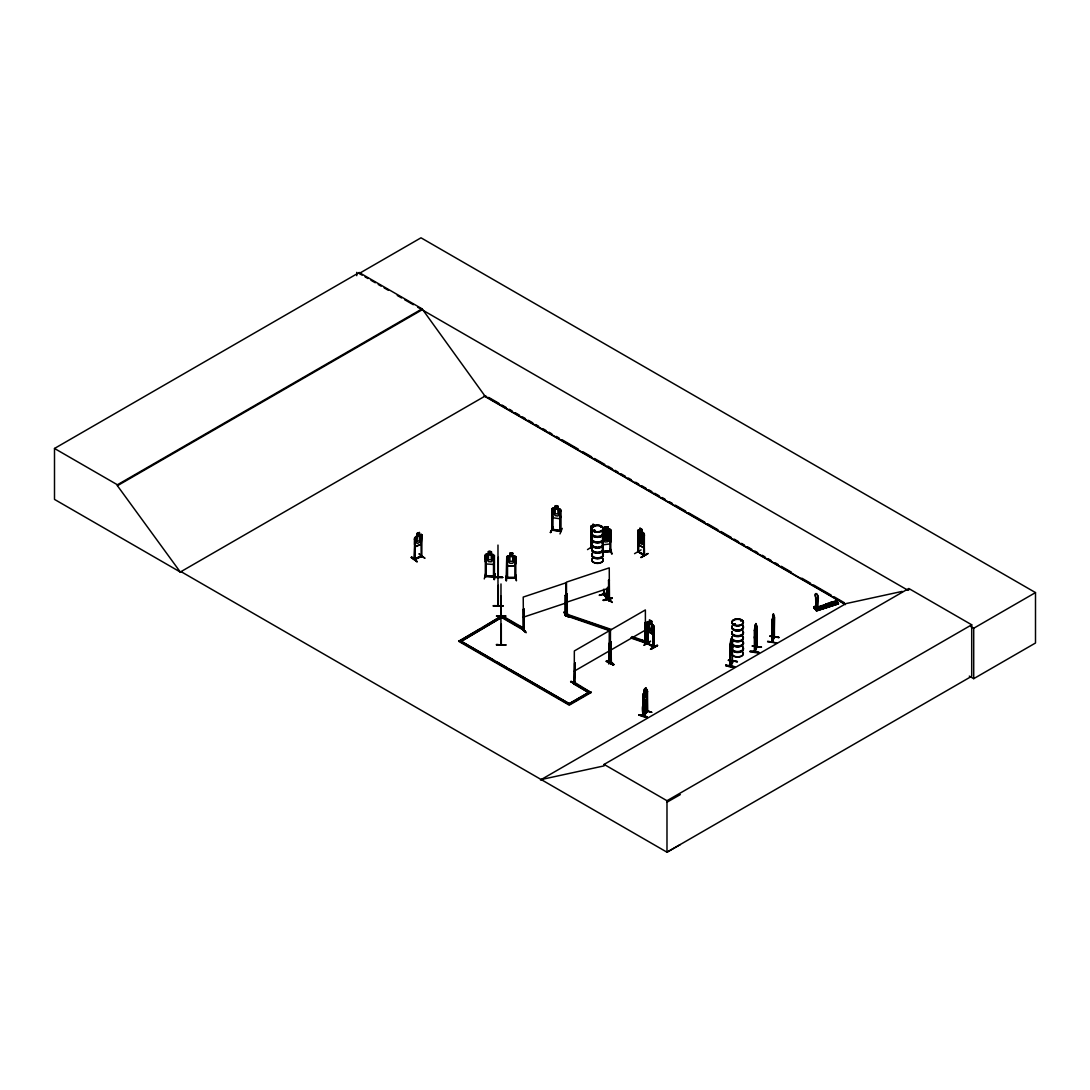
<?xml version="1.0" encoding="UTF-8"?>
<svg xmlns="http://www.w3.org/2000/svg" width="1090" height="1090" viewBox="0 0 1090 1090"><rect width="100%" height="100%" fill="white"/><g stroke="black" fill="none" stroke-linecap="round" stroke-linejoin="round"><path stroke-width="1.5" d="M817.595 608.847L815.933 607.334L815.633 597.293A3.093 1.213 72.3 0 1 815.633 593.723A3.093 1.213 72.3 0 1 817.732 595.93A3.093 1.213 72.3 0 1 817.732 599.5L817.432 608.888L817.909 599.446A3.093 1.213 72.3 0 0 817.909 595.876A3.093 1.213 72.3 0 0 815.797 593.669A3.093 1.213 72.3 0 0 815.797 597.238L816.11 607.28M643.7 715.544C641.438 714.182 653.687 704.985 643.74 715.571L643.618 693.485L644.299 689.37L645.757 687.845L645.798 690.488M647.692 711.457L643.386 715.994M756.624 646.779L754.553 651.479M754.961 651.493L754.934 631.314M756.378 647.228L757.019 646.833L754.757 651.984L755.07 627.704M757.032 646.929L756.978 646.084L756.419 646.602M774.5 636.86L771.979 642.214L772.279 640.947M774.295 636.342L774.05 637.65L774.581 617.008M774.05 637.527L773.927 615.128L772.701 625.456L772.32 624.325M603.628 594.459L603.697 589.404M604.405 594.05L604.405 594.786M607.43 598.015L606.98 598.764L607.048 588.695M815.048 606.98L815.061 607.266M816.11 606.708L815.02 607.253L815.47 606.735M816.001 606.639L816.669 606.83L815.742 607.307M749.934 651.602C755.397 649.354 767.578 655.444 749.947 651.534M750.043 651.302L759.022 652.61M767.578 641.833L776.679 642.937L767.687 641.247M415.263 558.557L415.263 559.293L415.004 538.951L414.241 559.442L415.263 559.238L415.004 538.951M419.378 535.027L421.898 534.863L421.816 556.54C421.449 553.706 420.904 558.489 420.917 555.818M725.776 665.118C743.38 666.971 730.613 668.865 725.79 665.104M725.763 665.5L734.687 667.012L725.654 665.731M730.041 666.113L732.821 660.894M730.668 665.104C729.319 669.069 734.728 659.886 732.33 661.548M733.025 661.221L732.971 660.417L732.371 660.935M646.861 699.29L647.228 696.319L646.861 699.29L643.427 702.9L642.882 700.87L643.468 702.777M815.306 607.512L816.396 606.531M755.193 625.36L755.888 623.507L755.861 626.137C756.501 617.24 751.855 640.988 756.637 625.183L756.732 647.392L756.297 624.815L755.07 635.157L754.702 634.012M486.358 563.939C485.186 561.091 483.837 556.173 486.317 553.952C490.459 555.873 486.249 548.924 491.399 551.785L491.386 554.319L492.803 555.314L492.803 559.947L491.29 561.841L488.47 561.663L486.957 559.592L486.957 554.96L488.47 554.224L488.375 551.595M486.167 556.145L485.309 556.281L486.167 556.145L486.235 576.501L485.227 576.474L494.424 577.005L494.424 555.328L491.386 554.319L491.399 551.785L488.375 551.663M494.424 561.99L493.375 564.443L486.29 563.966M484.273 578.926L485.704 573.272M493.525 556.595L494.356 556.649L493.525 556.595L493.511 577.455L502.776 577.414L493.511 577.332M494.451 576.079L493.402 576.937L494.356 577.046M493.579 576.242L485.268 575.493M493.947 579.567L494.942 573.831L494.015 579.185M494.465 579.607L494.915 573.831M638.767 714.972C643.604 713.242 655.008 721.512 638.767 714.972L647.119 716.907M730.055 651.221L729.987 644.517L732.616 639.612M773.423 616.286L773.423 613.806L772.32 619.692L772.333 642.296L772.565 621.613M498.362 577.918L498.362 576.719M497.885 604.855L497.994 606.067L497.98 545.068M501.305 624.229L501.318 644.939L501.305 643.604M595.086 530.421C592.156 530.476 596.271 531.048 593.682 530.408M594.622 530.067L595.086 531.034M601.04 527.219L600.59 526.674M601.312 526.988L600.672 526.62L601.353 527.083M601.38 526.851L600.794 527.056M733.679 624.516L735.382 624.298M734.933 624.611L734.933 623.902M740.764 620.333L740.832 620.264M740.764 620.646L741.513 620.646L740.641 620.85M816.274 606.462L818.44 609.215L818.44 608.166L816.206 608.874L816.206 609.923M730.722 665.84L730.041 665.377L732.943 661.208M829.19 604.623C828.454 606.871 825.825 603.628 828.7 604.323M599.391 595.14L608.002 593.124M523.282 629.434L524.195 629.407L523.35 629.693L523.227 609.324L523.949 609.078L524.099 629.434M566.078 615.21L565.192 615.509L565.274 595.317L565.996 595.072L566.241 615.4M566.541 614.488L566.487 582.115L609.256 567.863L609.392 600.508L608.67 600.726L609.501 600.413M608.452 599.813C610.795 598.71 607.294 601.666 608.738 599.95M608.601 600.467L609.215 599.527M414.636 544.469L415.372 546.717L421.135 544.278L421.98 534.795L421.053 534.236M571.037 681.563C591.652 692.845 557.944 675.132 576.324 684.52M571.051 681.236L577.645 684.97M606.844 660.962C609.841 658.619 620.85 670.868 606.871 660.894M613.738 664.478L607.116 660.744L613.793 664.505M816.124 607.076L815.116 606.312L814.925 608.588M411.189 557.508L417.075 561.663L411.23 557.467M417.075 561.663L411.57 556.963L417.007 561.636M637.895 536.989L638.481 539.877L643.522 542.793L644.258 540.654M653.755 632.227L653.005 634.38L647.91 631.492L647.31 628.603M647.269 689.779L646.765 689.275L642.923 694.303M642.65 713.242C644.34 719.441 640.116 705.135 644.217 704.29L644.176 701.783L645.648 700.257M521.606 628.576C536.035 642.378 510.406 615.959 525.516 631.519M525.489 631.859L521.987 628.358M568.503 617.172C563.912 611.163 560.723 609.978 568.421 617.035M568.748 616.913L564.061 612.294M609.705 543.842L610.822 541.389L610.781 529.781L609.732 529.018L602.852 529.958M610.795 541.321L609.801 543.978L602.825 544.823M609.787 539.087L610.686 536.43L609.787 539.087L602.784 539.891M506.755 563.23L507.695 565.751L514.834 565.751L515.87 563.23L515.87 556.568L512.831 555.682M559.892 518.745L560.9 516.442M755.193 626.178L755.643 624.338M756.964 626.696L756.76 647.337M754.648 638.822C759.771 619.829 754.593 644.135 754.321 636.846M752.332 646.138L761.447 647.147L752.454 645.811M756.61 646.833L754.961 650.894M772.824 615.659L773.491 613.956M772.824 616.49L773.273 614.637M772.769 618.003L771.924 620.564L772.033 642.255M772.183 629.107L774.268 622.131L772.183 629.107L771.952 620.537L774.145 615.564M770.085 636.124L779.064 637.432L769.962 636.015M772.279 641.152L774.241 637.132M772.428 642.201L774.05 637.119M587.51 549.605L591.489 547.017M634.557 553.666L641.111 549.878M644.04 645.348L650.607 641.22L644.108 645.035M552.058 530.135L552.194 508.444L552.208 530.176L560.996 531.484L560.996 509.807L558.066 508.471M552.167 508.512C556.241 508.649 553.625 504.329 558.066 505.992L557.944 508.594L559.402 509.643L559.402 514.276L557.944 516.033L555.205 515.611L553.734 513.404L553.734 508.771L555.205 508.172L555.219 505.637M553.025 509.888L552.139 509.943L553.025 509.888L552.916 530.258M552.167 515.161L553.066 517.764L559.988 518.772L560.969 516.524M559.96 508.771L553.107 507.763M553.284 527.424L550.395 532.519L553.243 527.015M560.096 511.183L560.982 511.128L560.096 511.183L560.015 531.361L561.064 530.544L560.86 531.484M550.395 532.519L552.834 527.301M553.284 527.001L550.832 532.479M552.058 529.399L553.107 529.304L552.943 530.244M553.12 529.331L560.996 530.748M560.001 530.803L560.9 530.517M562.249 528.391L559.96 533.937M643.386 705.857L644.176 701.783M647.256 643.686L647.978 644.027L648.128 623.698L647.31 623.48L647.91 623.821M648.128 623.698L647.978 643.509M647.31 622.063L648.032 621.559L653.823 625.619L653.837 647.365L653.087 646.983L653.401 626.696L654.055 647.242L642.31 640.375M653.837 646.629L653.21 646.316M732.398 661.616L732.548 639.503C730.45 640.484 733.556 646.615 730.845 649.449L730.423 648.305M730.654 645.607L730.464 666.222L730.423 643.672L731.785 637.841L730.995 639.667M737.29 661.753L728.379 660.24L737.399 661.589M737.385 661.562L728.365 660.39M506.537 575.37L506.537 580.725M591.38 528.105L590.794 527.764L591.448 548.311L590.739 547.957L591.611 547.316M592.906 526.674L590.766 526.32L591.162 547.793M638.059 551.799C654.368 561.663 634.339 549.687 638.399 551.595M730.995 640.484L731.513 638.658M730.355 643.086L730.818 639.503M729.932 646.888L732.548 641.846M647.31 711.825L647.337 691.169L647.664 711.511M602.606 551.445L610.713 550.545M609.801 551.377L609.801 550.641M609.051 662.938L609.582 662.597M611.272 661.603L610.373 661.78L611.327 661.603L610.741 662.693L611.272 642.146L610.455 642.364L611.272 642.146M638.944 714.754L647.133 717.315M594.895 530.68L593.982 530.258M734.265 624.665L733.911 624.011M603.697 594.513L607.689 598.41M604.351 594.05L603.628 593.682L604.078 594.2M607.43 598.546L603.955 594.322L607.689 599.146L607.689 587.387M774.418 637.623L774.281 616.967M420.89 556.636L421.912 556.431L414.622 559.538M417.007 533.46L415.93 542.016L417.157 543.474L419.446 542.507L420.672 540.013L420.672 535.381L419.446 535.067L419.459 532.424L417.007 533.46L417.075 535.994L414.622 537.915L414.432 559.592L421.081 556.254L415.072 558.557M515.87 578.054L506.632 578.027L507.64 578.054M602.593 551.69L610.781 550.722L610.781 551.458L610.795 529.835M602.552 543.815L602.538 552.466L610.781 551.458M602.838 529.904L601.857 530.871L604.923 529.658L604.923 527.178M644.435 691.918L644.394 689.398L645.852 687.872M644.599 689.561L645.471 688.648L644.599 690.392M643.373 695.338L643.25 716.021L643.264 715.326M646.888 711.811L647.337 691.169M647.624 691.264L646.942 691.591M646.901 710.952L647.269 711.116M643.427 714.931L646.888 711.293M645.089 710.557L651.82 712.329L645.089 710.149M644.381 701.946L645.266 701.02L644.381 702.777M645.566 700.216L645.607 702.859L646.656 701.688L643.209 705.257M643.114 715.244L646.643 711.634M610.455 631.001L565.901 615.687L567.454 613.725L566.419 613.779L567.331 613.793M632.077 636.587L646.397 641.519L645.471 642.405L631.151 637.486M631.151 638.113L645.471 643.045L646.397 641.519M608.711 663.497L609.582 663.333L609.269 643.045L608.615 663.592L609.337 663.17M609.46 663.401L609.337 662.434M610.386 662.57L610.455 630.102L645.375 609.937L645.471 643.045M644.817 642.637L645.607 642.569L645.375 622.199L644.721 642.746L645.444 641.588M523.513 628.944L524.195 628.671M566.241 614.665L565.356 615.142M566.773 614.719L567.454 613.725M485.35 554.837L486.372 554.047L493.32 554.456M485.241 576.256L485.363 575.52M734.101 624.379L734.687 624.434M640.034 530.68L637.813 530.367L637.854 552.058L637.786 551.213M637.895 530.448L638.604 529.944M644.19 545.627L643.454 547.67L638.468 544.687L637.745 535.245L639.925 535.585M515.774 578.245L506.796 578.299L506.605 577.319L507.64 578.245M515.025 578.027L515.747 578.041M515.815 578.286L515.774 556.595M836.548 601.666L814.448 608.683L814.148 606.721L816.546 606.19L816.546 607.239L814.325 607.947L814.148 606.721M833.864 601.748L836.085 600.781L838.523 603.846L816.546 610.863L814.148 608.029L814.748 608.969L836.521 601.489L814.257 608.479M838.183 603.519L816.219 610.523L816.206 608.874M837.91 602.92L838.36 603.547L816.206 610.495M838.169 603.492L836.085 601.04L813.957 608.152M610.795 534.659L609.746 533.909C605.808 535.967 609.923 528.854 604.855 532.029L604.882 534.563L603.465 535.585L603.465 540.218L604.95 542.03L607.73 541.689L609.215 539.523L609.215 534.89L607.73 534.25M604.936 529.713L603.451 530.707L603.451 535.34L604.936 537.152L607.73 536.839L609.215 534.686L609.215 530.053L607.73 529.399L607.798 526.756L604.827 527.11L604.827 529.59M421.789 555.777L421.299 556.023M552.126 529.917L553.12 530.067M639.844 533.146L642.024 534.372M637.745 535.245L638.44 534.754L644.258 538.91L642.092 536.811L643.1 538.297L643.1 542.929L642.024 544.292L639.994 543.147L638.904 540.558L638.904 535.926L639.994 535.708M637.745 541.894L638.345 544.782L643.522 547.63L644.122 538.951M647.678 643.522L647.242 621.995L649.558 622.417M651.656 623.521L651.656 621.041L651.507 633.522M574.92 662.856L574.267 683.416L574.335 650.948L609.269 630.783L609.215 663.17M608.847 663.715L609.501 643.168M644.953 642.868L645.607 622.322M653.986 627.036L653.169 626.832M606.244 661.249L613.111 664.9L606.517 661.139M574.607 682.762L575.22 682.381L574.498 682.803M645.117 642.078L645.021 642.092M653.101 646.424L653.741 647.378L647.31 643.645M653.21 647.051L653.401 626.696M650.689 648.782C671.058 637.596 636.492 656.902 657.57 645.593M651.043 649.368L657.529 645.539M181.103 571.664L180.395 572.087L54.5 499.397L54.5 448.467L359.209 272.541L422.116 308.852L485.023 396.106L845.186 604.051M359.209 272.541L359.209 273.481L420.999 237.811L1035.5 592.592L1035.5 643.005L973.711 678.675L969.296 676.113M54.5 448.467L117.407 484.778L422.116 308.852M680.323 844.587L666.985 852.189L181.022 571.623L180.3 572.032L117.407 485.718L422.116 309.792M180.3 572.032L485.731 395.697M591.448 525.83L593.055 526.756C590.385 521.238 598.424 527.587 592.987 524.317M590.766 526.32L591.42 535.817L590.903 532.956M640.116 530.816L640.034 528.2L638.958 535.694L640.034 538.297L642.037 539.455L643.114 538.092L643.114 533.46L642.037 532.015C642.773 526.429 640.675 532.588 643.577 532.724L644.34 534.045L644.326 555.723L643.618 555.382L643.904 535.04L644.49 555.478M638.508 529.876L644.34 534.045M638.127 551.853L637.854 531.811L638.672 532.029M573.912 683.471L588.545 692.545L573.912 684.098L575.193 682.735L591.08 692.545L569.253 705.148L458.727 641.329L502.081 615.673L523.922 628.276L522.641 629.012L500.814 616.409L500.991 596.189L501.318 616.845M458.727 641.329L480.404 628.821M483.32 627.131L500.991 616.354M643.836 555.178L643.904 535.04M644.49 535.381L643.672 535.176M638.481 539.877L643.604 542.752M643.836 554.442L638.508 551.84L644.326 554.987M644.258 554.946L644.122 555.682M641.165 557.126C661.671 545.899 627.24 565.342 647.773 553.734M502.272 617.88L522.641 629.639L523.922 628.903M574.335 671.113L609.269 650.948M610.455 650.267L645.375 630.102M573.912 684.098L574.825 683.048M588.355 692.641L567.985 704.413L589.813 691.809M458.727 640.702L569.253 704.522L591.08 691.918M540.476 779.977L845.908 603.628L902.179 591.393M541.185 779.554L604.092 765.875L604.092 764.417L908.801 588.491L971.708 624.802L971.708 676.263L666.985 852.189L666.985 800.728L971.708 624.802M908.801 589.949L908.093 590.371L417.729 307.257M970.795 626.573L973.711 628.262L1035.5 592.592M666.985 802.199L680.323 794.596M485.445 576.242L494.329 576.787M494.22 577.046L494.274 576.01L485.391 575.752M565.206 615.455L565.996 615.237L565.315 615.4M567.304 614.501L567.209 594.132L566.487 594.377L566.568 614.719L567.454 613.902M609.365 600.495L609.256 580.112L608.533 580.357L608.738 600.685M594.227 531.171L595.045 530.925M734.156 624.161L735.082 624.298M735.137 624.638L733.829 624.529M417.157 533.555L419.446 532.588M415.44 536.757L421.081 534.386M420.972 536.43L421.83 536.294L420.972 536.43L421.203 556.758M415.195 539.1L414.323 539.237M415.372 546.553L421.135 544.278M419.187 554.101L424.964 558.339L419.132 553.788M415.263 558.707L414.65 558.829M414.323 559.402L421.721 555.546M552.33 529.181L553.025 529.318M552.33 529.917L560.9 531.252M566.65 594.527L567.209 594.132M609.419 580.275L608.533 580.357M523.391 609.487L524.099 609.242M565.274 595.317L566.16 595.222M607.525 597.865L612.212 602.484L607.089 597.606M524.031 628.48L523.432 628.93M565.955 614.488L566.078 614.474M566.487 602.28L609.256 588.028M523.227 617.24L565.996 602.974M814.325 606.898L816.546 606.19M825.934 604.269L828.168 603.301L830.403 605.904L828.168 603.301M830.144 602.675C837.025 608.724 825.743 601.775 832.378 601.966L834.613 604.569L832.378 601.966M816.383 609.065L818.617 608.356L818.617 609.664L816.383 607.321L816.383 606.013M815.974 610.087L838.333 603.124M838.346 603.37L816.41 610.536M608.029 592.851L599.582 595.44M599.364 595.181L607.839 592.96M603.356 599.909C629.679 593.587 585.616 604.841 611.831 597.797M612.021 598.396L603.383 600.263M603.56 600.549L612.008 598.342M649.476 622.458L648.4 622.676L648.4 627.309L649.476 629.897L651.507 631.042L652.597 629.679L652.597 625.047L651.507 623.603M523.486 629.652L523.227 597.075L565.996 582.809L565.901 615.687M592.987 526.797L591.911 527.001L591.911 531.634M607.852 531.729L604.855 532.029M604.882 534.563L601.884 535.762L602.879 534.836L609.732 534.059M604.936 527.233L607.73 526.92M607.702 529.331L609.746 529.072M609.964 551.581L609.801 531.212L610.618 531.116M602.838 539.741L609.692 538.951M609.964 548.679L611.654 553.993M609.964 550.845L610.591 550.777M610.713 551.281L602.702 552.385M647.215 711.852L647.31 689.697M606.217 661.249L612.744 664.696M486.167 575.806L486.031 576.556M591.448 547.575L590.712 547.18M591.025 547.793L591.025 527.628M610.591 551.268L610.618 550.545M498.307 557.331L498.321 578.027M493.579 576.978L502.776 577.414M498.307 585.357L498.307 606.067L497.98 604.95M493.511 605.659C522.246 606.013 474.027 606.081 502.776 605.699M493.511 606.013L502.776 606.067M496.522 616.191L505.787 616.15M496.522 644.531L505.787 645.212L496.522 644.599M509.793 553.27L512.831 553.27M509.793 555.75L506.755 556.636L506.087 580.82L506.605 575.479M514.753 555.764L507.763 555.832L506.864 556.663L506.864 563.271M506.7 557.889L507.531 557.889L507.531 578.245M515.774 557.889L514.93 557.889L514.834 578.245L514.861 577.291L515.87 577.319M506.7 558.08L507.531 558.08M514.93 558.08L515.774 558.08M507.695 565.751L514.834 565.696M515.924 575.37L516.388 580.82L515.924 575.098M552.153 529.399L552.971 529.549M552.971 530.285L552.848 529.508M574.989 682.258L574.498 683.539L574.566 663.333M772.674 615.509L772.796 618.03M769.976 636.301L778.982 637.623M752.359 645.989L761.447 647.16M553.12 529.549L560.791 530.748M603.697 594.445L607.403 599.228L607.348 588.627M565.438 615.632L565.438 595.467M610.332 548.652L612.144 553.884M827.637 605.127L829.163 604.473M560.11 531.361L560.178 510.992M645.13 710.421L651.588 712.206M647.133 708.732L646.588 711.647M611.381 629.475L566.814 614.16L565.901 615.06L610.455 630.374M566.814 614.787L609.787 629.57M632.077 637.228L644.803 641.601M524.031 629.216L523.949 609.078M638.304 552.317L638.672 543.787M828.904 604.419L827.446 604.187L827.419 605.236M639.925 533.269L641.942 534.413M651.656 621.041L649.408 619.856L649.476 632.377M651.507 623.521L653.687 625.66L652.951 634.257L648.032 631.396M649.476 623.289L651.507 624.434M649.476 627.922L651.507 629.066M648.196 643.373L653.332 646.288M653.659 646.574L642.269 640.511M359.209 273.481L362.139 275.171M365.068 276.86L367.998 278.55M370.913 280.239L375.301 282.773M378.23 284.463L381.159 286.152M384.089 287.842L388.476 290.376M397.25 295.445L401.638 297.979M404.567 299.668L413.342 304.723M488.674 397.387L498.961 403.327M501.904 405.03L506.319 407.578M509.248 409.268L512.191 410.971M515.134 412.66L519.548 415.208M522.492 416.911L525.421 418.615M528.364 420.304L532.778 422.852M535.721 424.555L538.651 426.244M543.065 428.792L546.008 430.495M548.951 432.185L551.881 433.888M556.295 436.436L559.238 438.126M562.181 439.829L578.354 449.162M582.755 451.71L591.584 456.805M594.513 458.495L604.814 464.435M607.743 466.139L612.158 468.686M615.101 470.376L618.044 472.079M620.987 473.782L625.388 476.316M628.331 478.019L631.274 479.723M635.674 482.257L638.617 483.96M641.56 485.663L645.975 488.211M648.918 489.901L651.847 491.604M654.79 493.293L659.205 495.841M662.148 497.544L665.077 499.234M669.492 501.781L672.435 503.485M675.378 505.174L685.665 511.115M688.607 512.818L704.78 522.151M707.71 523.854L718.01 529.794M720.94 531.484L731.24 537.438M734.17 539.128L738.584 541.676M741.527 543.379L744.47 545.068M747.413 546.771L751.814 549.319M754.757 551.009L757.7 552.712M762.101 555.26L765.044 556.949M767.987 558.652L770.93 560.342M775.344 562.89L778.274 564.593M781.217 566.282L791.503 572.236M801.804 578.177L810.619 583.259M813.562 584.962L831.207 595.14M834.136 596.843L844.437 602.784M484.055 395.97L845.404 604.596M639.966 528.241L642.187 529.44M594.622 525.734A5.791 3.338 0 0 0 594.622 531.525A5.791 3.338 0 0 0 603.301 528.623A5.791 3.338 0 0 0 594.622 525.734L593.341 524.93L594.622 526.511M504.997 617.976L515.188 623.861M518.091 625.537L522.464 628.058M591.08 692.545L574.607 683.498L575.152 662.993M461.452 641.438L493.511 659.941M496.413 661.63L506.618 667.516M509.534 669.192L569.253 703.677L460.007 640.593M604.092 764.417L666.985 800.728M414.554 544.523L414.636 537.861M607.307 599.187L607.403 587.456M485.309 576.447L485.363 554.783M608.315 599.05L611.763 602.211M521.647 628.535L525.148 631.996M833.864 601.489L836.098 603.833M825.934 604.01L828.168 606.353M814.925 606.381L815.811 609.242L815.116 608.52M642.964 715.912L642.882 694.248M643.386 710.489L644.135 711.716L646.247 707.533L645.512 700.352M643.618 698.118L644.354 699.33L646.452 695.148L645.716 687.967M838.482 603.846L816.533 610.85M602.007 542.452L602.893 544.741M500.896 644.817L500.991 583.94M485.363 561.432L486.276 564.02M607.798 526.756L607.798 529.25M592.442 532.015A5.859 3.379 0 0 0 597.511 537.084A5.859 3.379 0 0 0 602.593 532.015L602.606 552.398M637.963 537.016L638.604 539.782M730.082 651.152C729.769 659.518 737.167 633.494 730.232 653.087L729.987 651.139M771.952 627.159L772.279 629.121M505.787 615.959L496.522 615.905M502.776 606.026L493.511 606.067M973.711 628.262L973.711 678.675M754.321 630.238L754.403 651.956M731.69 637.813L731.758 640.457M730.082 644.531L730.082 666.235M647.31 621.954L647.31 643.727M638.44 532.152L638.44 552.317M611.04 642.01L611.34 662.27L610.604 662.693L610.673 642.487M604.337 589.772L604.378 594.854M603.996 589.322L604.078 594.936M602.552 532.056L602.552 535.408M591.611 534.686L591.679 548.175M356.743 272.35L356.743 275.688M117.407 484.778L117.407 485.718M602.593 537.574A5.859 3.379 0 0 1 597.511 542.643A5.859 3.379 0 0 1 592.442 537.574M602.511 537.929A5.763 3.325 0 0 1 597.511 542.915A5.763 3.325 0 0 1 592.524 537.929M602.484 542.275A5.736 3.311 0 0 1 597.511 547.248A5.736 3.311 0 0 1 592.538 542.275M602.511 542.602A5.763 3.325 0 0 1 597.511 547.589A5.763 3.325 0 0 1 592.524 542.602M602.511 536.989A5.763 3.325 0 0 1 597.511 541.989A5.763 3.325 0 0 1 592.524 536.989M602.511 532.356A5.763 3.325 0 0 1 597.511 537.356A5.763 3.325 0 0 1 592.524 532.356M602.593 537.288A5.859 3.379 0 0 1 597.511 542.357A5.859 3.379 0 0 1 592.442 537.288M602.593 531.729A5.859 3.379 0 0 1 597.511 536.798A5.859 3.379 0 0 1 592.442 531.729M602.511 531.43A5.763 3.325 0 0 1 597.511 536.416A5.763 3.325 0 0 1 592.524 531.43M602.593 553.434A5.859 3.379 0 0 1 597.511 558.502A5.859 3.379 0 0 1 592.442 553.434M602.511 553.788A5.763 3.325 0 0 1 597.511 558.775A5.763 3.325 0 0 1 592.524 553.788M602.484 558.135A5.736 3.311 0 0 1 597.511 563.108A5.736 3.311 0 0 1 592.538 558.135M602.498 543.106A5.75 3.325 0 0 1 597.511 548.093A5.75 3.325 0 0 1 592.538 543.106M602.511 558.462A5.763 3.325 0 0 1 597.511 563.448A5.763 3.325 0 0 1 592.524 558.462M602.525 542.82A5.791 3.338 0 0 1 597.511 547.82A5.791 3.338 0 0 1 592.51 542.82M602.593 547.875A5.859 3.379 0 0 1 597.511 552.943A5.859 3.379 0 0 1 592.442 547.875M602.511 552.848A5.763 3.325 0 0 1 597.511 557.848A5.763 3.325 0 0 1 592.524 552.848M602.511 548.216A5.763 3.325 0 0 1 597.511 553.216A5.763 3.325 0 0 1 592.524 548.216M602.593 553.148A5.859 3.379 0 0 1 597.511 558.216A5.859 3.379 0 0 1 592.442 553.148M602.593 547.589A5.859 3.379 0 0 1 597.511 552.657A5.859 3.379 0 0 1 592.442 547.589M602.525 547.289A5.777 3.338 0 0 1 597.511 552.289A5.777 3.338 0 0 1 592.51 547.289M742.603 626.069A5.777 3.338 0 0 1 738.366 631.042A5.777 3.338 0 0 1 732.03 626.873M742.603 625.129A5.777 3.338 0 0 1 738.366 630.102A5.777 3.338 0 0 1 732.03 625.933M742.603 631.628A5.777 3.338 0 0 1 738.366 636.601A5.777 3.338 0 0 1 732.03 632.432M742.685 631.287A5.859 3.379 0 0 1 738.366 636.328A5.859 3.379 0 0 1 731.949 632.091M742.685 631.001A5.859 3.379 0 0 1 738.366 636.042A5.859 3.379 0 0 1 731.949 631.805M742.685 625.715A5.859 3.379 0 0 1 738.366 630.756A5.859 3.379 0 0 1 731.949 626.532M742.685 625.428A5.859 3.379 0 0 1 738.366 630.47A5.859 3.379 0 0 1 731.949 626.246M742.603 630.701A5.777 3.338 0 0 1 738.366 635.674A5.777 3.338 0 0 1 732.03 631.505M742.617 636.288A5.791 3.338 0 0 1 738.366 641.274A5.791 3.338 0 0 1 732.017 637.091M742.59 635.974A5.75 3.325 0 0 1 738.352 640.92A5.75 3.325 0 0 1 732.044 636.778M742.617 636.519A5.791 3.338 0 0 1 738.366 641.506A5.791 3.338 0 0 1 732.017 637.323M742.603 647.487A5.777 3.338 0 0 1 739.102 652.379A5.777 3.338 0 0 1 731.826 649.149M742.603 652.147A5.777 3.338 0 0 1 738.366 657.12A5.777 3.338 0 0 1 732.03 652.951M742.59 651.834A5.75 3.325 0 0 1 739.102 656.698A5.75 3.325 0 0 1 731.853 653.496M742.685 647.147A5.859 3.379 0 0 1 739.129 652.093A5.859 3.379 0 0 1 731.744 648.836M742.59 636.819A5.75 3.325 0 0 1 739.102 641.683A5.75 3.325 0 0 1 731.853 638.481M742.603 640.988A5.777 3.338 0 0 1 739.824 645.743A5.777 3.338 0 0 1 732.03 643.522M742.685 646.861A5.859 3.379 0 0 1 739.851 651.67A5.859 3.379 0 0 1 731.949 649.422M742.603 646.561A5.777 3.338 0 0 1 739.824 651.302A5.777 3.338 0 0 1 732.03 649.081M742.603 641.928A5.777 3.338 0 0 1 739.824 646.67A5.777 3.338 0 0 1 732.03 644.449M742.685 641.574A5.859 3.379 0 0 1 740.532 646.193A5.859 3.379 0 0 1 732.534 644.953M742.685 641.288A5.859 3.379 0 0 1 740.532 645.907A5.859 3.379 0 0 1 732.534 644.667M642.814 543.937L641.356 540.259C644.176 538.869 641.792 536.198 640.879 539.414L639.094 536.13L640.457 539.741C637.446 541.185 640.143 544.019 640.92 540.545L642.691 544.005M608.969 540.694L608.016 540.885L606.381 538.692L603.806 541.417L605.754 538.215L603.887 535.612L606.34 537.588L608.86 535.013L606.98 538.092L608.969 540.694M755.765 626.941L755.07 633.167L755.765 626.941M773.396 617.253L772.701 623.466L773.396 617.253M731.663 641.261L730.845 647.474L731.663 641.261M514.248 561.282L512.736 563.271L509.902 563.271L508.376 561.282L508.376 556.649L509.902 555.832L509.793 553.202L512.831 553.202L512.736 555.832L514.248 556.649L514.248 561.282M645.716 691.278L644.354 692.722L644.354 697.341L645.716 695.91L645.716 691.278M645.512 703.663L644.135 705.094L644.135 709.726L645.512 708.296L645.512 703.663M515.87 577.509L506.632 577.537L515.815 577.55M502.081 617.144L461.274 641.329L502.081 617.144M419.037 533.173L417.565 534.618L419.037 533.173M419.446 535.899L417.157 536.866L417.157 541.498L419.446 540.531L419.446 535.899M607.239 532.233L605.454 532.451L605.454 533.283L607.239 533.065L607.239 532.233M607.73 535.067L604.95 535.408L604.95 540.041L607.73 539.7L607.73 535.067M607.225 527.383L605.441 527.587L605.441 528.418L607.225 528.214L607.225 527.383M607.73 530.217L604.936 530.544L604.936 535.176L607.73 534.849L607.73 530.217M505.787 644.844L496.522 644.953L505.787 644.844M512.232 553.761L510.406 553.761L510.406 554.592L512.232 554.592L512.232 553.761M512.736 556.649L509.902 556.649L509.902 561.282L512.736 561.282L512.736 556.649M490.786 552.303L488.974 552.194L488.974 553.011L490.786 553.12L490.786 552.303M491.29 555.219L488.47 555.055L488.47 559.688L491.29 559.851L491.29 555.219M557.453 506.455L555.682 506.182L555.682 507.014L557.453 507.286L557.453 506.455M557.944 509.425L555.205 509.003L555.205 513.635L557.944 514.058L557.944 509.425M641.656 534.577L640.348 533.841L641.656 535.408L641.656 534.577M642.024 537.683L639.994 536.539L639.994 541.171L642.024 542.316L642.024 537.683M651.152 621.327L649.844 620.591L651.152 622.158L651.152 621.327M641.683 529.74L640.402 528.991L641.683 530.558L641.683 529.74M642.037 532.833L640.034 531.675L640.034 536.307L642.037 537.465L642.037 532.833M594.636 531.307A5.75 3.325 0 0 0 603.274 528.432A5.75 3.325 0 0 0 594.636 525.557A5.75 3.325 0 0 0 594.636 531.307M594.636 531.784A5.75 3.325 0 0 0 603.274 528.909A5.75 3.325 0 0 0 594.636 526.034A5.75 3.325 0 0 0 594.636 531.784M734.715 625.047A5.777 3.338 0 0 0 743.38 622.158A5.777 3.338 0 0 0 734.715 619.27A5.777 3.338 0 0 0 734.715 625.047M734.728 625.496A5.75 3.325 0 0 0 743.366 622.622A5.75 3.325 0 0 0 734.728 619.747A5.75 3.325 0 0 0 734.728 625.496M734.715 625.224A5.791 3.338 0 0 0 743.394 622.336A5.791 3.338 0 0 0 734.715 619.433A5.791 3.338 0 0 0 734.715 625.224"/></g></svg>
